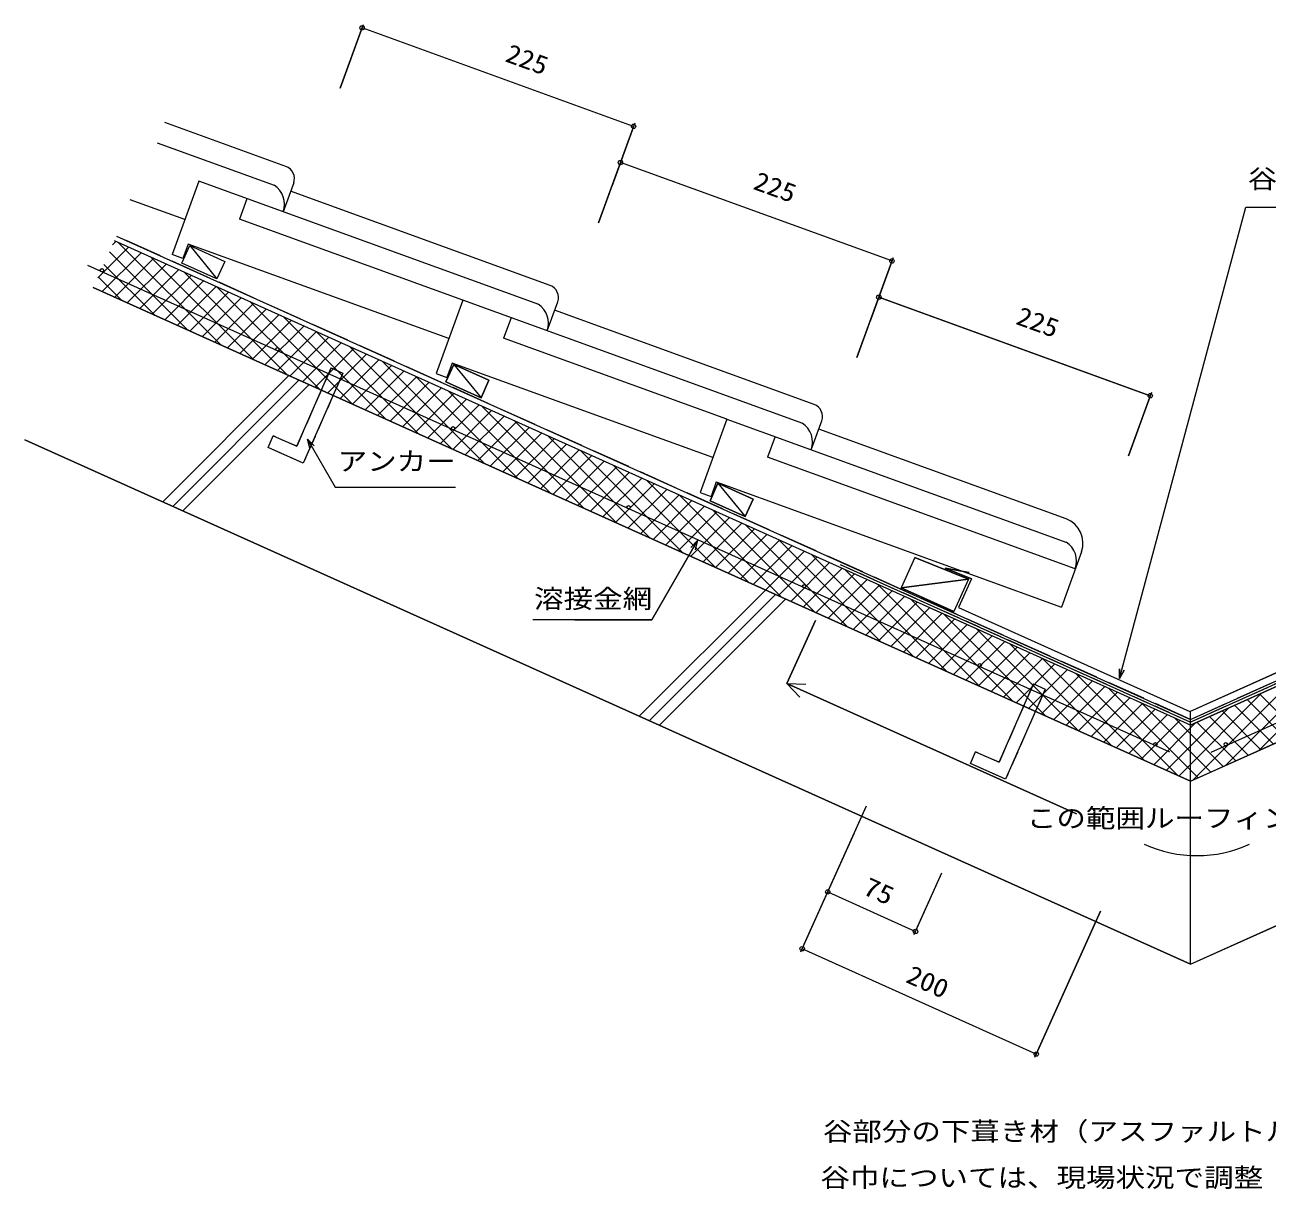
# Model space of a CAD drawing. Units: millimetres, scale not verified. Extents: x -947 to 947, y -431 to 477.
# Drawn here: x -947 to 21, y -431 to 477 of the extents above; entities that cross this region are included whole.
import ezdxf
from ezdxf.enums import TextEntityAlignment as Align

# ---------------------------------------------------------------- set-up
doc = ezdxf.new("R2010")
doc.units = ezdxf.units.MM
doc.header["$LTSCALE"] = 10
doc.linetypes.add('DASHED1', pattern=[1.8, 1.2, -0.6])
doc.linetypes.add('DASHED3', pattern=[4, 3, -1])
for name, color, linetype, lineweight in [('0-0_LAYER001', 1, 'Continuous', 18), ('0-1_LAYER003', 7, 'Continuous', 18), ('0-2_LAYER004', 2, 'Continuous', 18), ('0-3_LAYER005', 2, 'Continuous', 18), ('0-4_LAYER006', 2, 'Continuous', 18)]:
    doc.layers.add(name, color=color, linetype=linetype, lineweight=lineweight)
doc.styles.add('ＭＳ ゴシック', font='')
doc.styles.get('ＭＳ ゴシック').set_extended_font_data('MS Gothic')

msp = doc.modelspace()

# ---------------------------------------------------------------- linework, layer by layer
at = {"layer": '0-0_LAYER001', "color": 2}
for p, q in [((-683.32, 476.7), (-701.23, 427.35)), ((-472.66, 397.61), (-684.17, 474.35)), ((-471.81, 399.96), (-489.72, 350.61)), ((-482.04, 371.76), (-499.95, 322.41)), ((-271.39, 292.68), (-482.9, 369.41)), ((-773.89, 341.24), (-779.69, 325.26)), ((-605.78, 262.16), (-779.69, 325.26)), ((-818.49, 304.73), (-791.15, 292.4)), ((-797.31, 278.72), (-824.66, 291.06)), ((-791.15, 292.4), (-797.31, 278.72)), ((-270.53, 295.03), (-288.44, 245.67)), ((-38.75, -112.77), (-893.59, 271.91)), ((-38.75, -112.77), (832.05, 279.09)), ((-280.76, 266.83), (-298.67, 217.47)), ((-281.62, 264.47), (-70.11, 187.74)), ((-568.18, 248.52), (-573.98, 232.54)), ((-400.07, 169.45), (-573.98, 232.54)), ((-612.75, 212.12), (-585.39, 199.81)), ((-591.55, 186.13), (-618.9, 198.44)), ((-585.39, 199.81), (-591.55, 186.13)), ((-69.25, 190.09), (-87.16, 140.74)), ((-362.47, 155.8), (-368.26, 139.82)), ((-128.55, 52.86), (-368.26, 139.82)), ((-413.14, 105.84), (-406.98, 119.52)), ((-406.98, 119.52), (-379.62, 107.21)), ((-406.98, 119.52), (-385.78, 93.53)), ((-379.62, 107.21), (-385.78, 93.53)), ((-385.78, 93.53), (-413.14, 105.84)), ((-331.05, 12.58), (-353.18, -36.59)), ((-353.18, -36.59), (-338.54, -36.94)), ((-353.18, -36.59), (-343.21, -47.32)), ((-353.18, -36.59), (-127.62, -138.09)), ((-342.37, -245.52), (-291.28, -131.98)), ((-322.47, -201.28), (-300.92, -153.41)), ((-254.07, -232.06), (-232.53, -184.18)), ((-321.44, -199), (-253.05, -229.78)), ((-159.99, -327.59), (-108.9, -214.05)), ((-158.96, -325.31), (-341.35, -243.24))]:
    msp.add_line(p, q, dxfattribs=at)
at = {"layer": '0-0_LAYER001', "color": 4}
for p, q in [((-743.49, 366.38), (-837.82, 400.6)), ((-752.34, 351.51), (-843.61, 384.62)), ((-811.49, 354.88), (-832.24, 297.7)), ((-546.63, 258.79), (-811.49, 354.88)), ((-737.5, 353.57), (-745.69, 331.01)), ((-822.35, 324.96), (-864.91, 340.4)), ((-537.78, 273.66), (-739.89, 346.99)), ((-819.69, 305.91), (-823.78, 294.63)), ((-616.64, 232.24), (-819.69, 305.91)), ((-823.78, 294.63), (-832.24, 297.7)), ((-605.78, 262.16), (-626.53, 204.98)), ((-340.92, 166.07), (-605.78, 262.16)), ((-539.98, 238.29), (-531.79, 260.85)), ((-332.07, 180.95), (-534.18, 254.27)), ((-613.97, 213.19), (-618.07, 201.91)), ((-410.92, 139.52), (-613.97, 213.19)), ((-626.53, 204.98), (-618.07, 201.91)), ((-400.07, 169.45), (-420.81, 112.26)), ((-400.07, 169.45), (-135.21, 73.35)), ((-334.26, 145.57), (-326.08, 168.13)), ((-135.76, 91.64), (-328.47, 161.55)), ((-408.26, 120.47), (-412.35, 109.19)), ((-408.26, 120.47), (-139.41, 22.93)), ((-420.81, 112.26), (-412.35, 109.19)), ((-123.78, 66.02), (-139.41, 22.93))]:
    msp.add_line(p, q, dxfattribs=at)
at = {"layer": '0-0_LAYER001'}
for p, q in [((-890.2, 279.45), (-866.2, 303.45)), ((-878.63, 305.16), (-875.95, 307.84)), ((-874.12, 307.01), (-794.37, 227.26)), ((-886.69, 268.81), (-856.44, 299.06)), ((-881.04, 299.8), (-820.08, 238.83)), ((-876.94, 264.42), (-846.69, 294.67)), ((-848.4, 295.44), (-768.65, 215.69)), ((-885.43, 290.04), (-845.79, 250.4)), ((-867.19, 260.03), (-836.94, 290.28)), ((-857.44, 255.64), (-827.18, 285.89)), ((-847.68, 251.25), (-817.43, 281.5)), ((-822.69, 283.87), (-742.94, 204.12)), ((-889.82, 280.29), (-871.5, 261.97)), ((-837.93, 246.86), (-807.68, 277.11)), ((-828.18, 242.48), (-797.93, 272.73)), ((-796.98, 272.3), (-717.23, 192.55)), ((-818.42, 238.09), (-788.17, 268.34)), ((-808.67, 233.7), (-778.42, 263.95)), ((-798.92, 229.31), (-768.67, 259.56)), ((-789.16, 224.92), (-758.91, 255.17)), ((-771.27, 260.73), (-691.51, 180.98)), ((-779.41, 220.53), (-749.16, 250.78)), ((-769.66, 216.14), (-739.41, 246.39)), ((-759.9, 211.75), (-729.65, 242)), ((-745.55, 249.16), (-665.8, 169.41)), ((-750.15, 207.36), (-719.9, 237.61)), ((-740.4, 202.97), (-710.15, 233.23)), ((-719.84, 237.59), (-640.09, 157.84)), ((-730.64, 198.59), (-700.39, 228.84)), ((-720.89, 194.2), (-690.64, 224.45)), ((-694.13, 226.02), (-614.37, 146.26)), ((-711.14, 189.81), (-680.89, 220.06)), ((-701.38, 185.42), (-671.13, 215.67)), ((-668.41, 214.45), (-588.66, 134.69)), ((-691.63, 181.03), (-661.38, 211.28)), ((-681.88, 176.64), (-651.63, 206.89)), ((-672.12, 172.25), (-641.87, 202.5)), ((-662.37, 167.86), (-632.12, 198.11)), ((-652.62, 163.47), (-622.37, 193.72)), ((-642.7, 202.87), (-562.95, 123.12)), ((-642.87, 159.09), (-612.61, 189.34)), ((-633.11, 154.7), (-602.86, 184.95)), ((-616.99, 191.3), (-537.24, 111.55)), ((-623.36, 150.31), (-593.11, 180.56)), ((-613.61, 145.92), (-583.35, 176.17)), ((-591.27, 179.73), (-511.52, 99.98)), ((-603.85, 141.53), (-573.6, 171.78)), ((-594.1, 137.14), (-563.85, 167.39)), ((-565.56, 168.16), (-485.81, 88.41)), ((-584.35, 132.75), (-554.1, 163)), ((-574.59, 128.36), (-544.34, 158.61)), ((-539.85, 156.59), (-460.1, 76.84)), ((-564.84, 123.97), (-534.59, 154.22)), ((-555.09, 119.58), (-524.84, 149.84)), ((-545.33, 115.2), (-515.08, 145.45)), ((-535.58, 110.81), (-505.33, 141.06)), ((-525.83, 106.42), (-495.58, 136.67)), ((-514.14, 145.02), (-434.38, 65.27)), ((-516.07, 102.03), (-485.82, 132.28)), ((-506.32, 97.64), (-476.07, 127.89)), ((-488.42, 133.45), (-408.67, 53.7)), ((-496.57, 93.25), (-466.32, 123.5)), ((-486.81, 88.86), (-456.56, 119.11)), ((-462.71, 121.88), (-382.96, 42.13)), ((-477.06, 84.47), (-446.81, 114.72)), ((-467.31, 80.08), (-437.06, 110.34)), ((-437, 110.31), (-357.24, 30.56)), ((-457.55, 75.7), (-427.3, 105.95)), ((-447.8, 71.31), (-417.55, 101.56)), ((-438.05, 66.92), (-407.8, 97.17)), ((-411.28, 98.74), (-331.53, 18.98)), ((-428.29, 62.53), (-398.04, 92.78)), ((-418.54, 58.14), (-388.29, 88.39)), ((-385.57, 87.17), (-305.82, 7.41)), ((-408.79, 53.75), (-378.54, 84)), ((-399.04, 49.36), (-368.78, 79.61)), ((-389.28, 44.97), (-359.03, 75.22)), ((-379.53, 40.58), (-349.28, 70.83)), ((-359.86, 75.6), (-280.11, -4.16)), ((-369.78, 36.19), (-339.52, 66.45)), ((-360.02, 31.81), (-329.77, 62.06)), ((-334.14, 64.02), (-254.39, -15.73)), ((-350.27, 27.42), (-320.02, 57.67)), ((-340.52, 23.03), (-310.27, 53.28)), ((-330.76, 18.64), (-300.51, 48.89)), ((-308.43, 52.45), (-228.68, -27.3)), ((-321.01, 14.25), (-290.76, 44.5)), ((-311.26, 9.86), (-281.01, 40.11)), ((-282.72, 40.88), (-202.97, -38.87)), ((-301.5, 5.47), (-271.25, 35.72)), ((-291.75, 1.08), (-261.5, 31.33)), ((-257.01, 29.31), (-177.25, -50.44)), ((-282, -3.31), (-251.75, 26.95)), ((-272.24, -7.69), (-241.99, 22.56)), ((-262.49, -12.08), (-232.24, 18.17)), ((-252.74, -16.47), (-222.49, 13.78)), ((-231.29, 17.74), (-151.54, -62.01)), ((-242.98, -20.86), (-212.73, 9.39)), ((-233.23, -25.25), (-202.98, 5)), ((-223.48, -29.64), (-193.23, 0.61)), ((-205.58, 6.17), (-125.83, -73.58)), ((-213.72, -34.03), (-183.47, -3.78)), ((-203.97, -38.42), (-173.72, -8.17)), ((-179.87, -5.4), (-100.11, -85.15)), ((14.21, -88.94), (93.96, -9.19)), ((-194.22, -42.81), (-163.97, -12.56)), ((-184.46, -47.19), (-154.21, -16.94)), ((-154.15, -16.97), (-74.4, -96.72)), ((-174.71, -51.58), (-144.46, -21.33)), ((-164.96, -55.97), (-134.71, -25.72)), ((-128.44, -28.54), (-48.69, -108.29)), ((-11.51, -100.51), (68.25, -20.76)), ((-155.21, -60.36), (-124.95, -30.11)), ((-145.45, -64.75), (-115.2, -34.5)), ((-37.22, -112.08), (42.53, -32.33)), ((-135.7, -69.14), (-105.45, -38.89)), ((-125.95, -73.53), (-95.69, -43.28)), ((-116.19, -77.92), (-85.94, -47.67)), ((-102.73, -40.11), (-32.76, -110.08)), ((-47.92, -108.64), (16.82, -43.9)), ((15.01, -44.71), (45.26, -74.97)), ((-106.44, -82.31), (-76.19, -52.06)), ((-96.69, -86.7), (-66.44, -56.44)), ((-77.02, -51.68), (-23.01, -105.69)), ((-57.67, -104.25), (-8.89, -55.47)), ((-14.25, -57.88), (16, -88.13)), ((-4.5, -53.49), (25.76, -83.74)), ((5.26, -49.1), (35.51, -79.35)), ((-86.93, -91.08), (-56.68, -60.83)), ((-77.18, -95.47), (-46.93, -65.22)), ((-67.43, -99.86), (-34.61, -67.04)), ((-51.3, -63.25), (-13.26, -101.3)), ((-33.76, -66.66), (-3.5, -96.91)), ((-24, -62.27), (6.25, -92.52))]:
    msp.add_line(p, q, dxfattribs=at)
at = {"layer": '0-0_LAYER001', "color": 2}
for points in [[(-94.15, -32.61), (4.27, 334.68), (238.27, 334.68)], [(-824.66, 291.06), (-818.49, 304.73), (-797.31, 278.72)], [(-618.9, 198.44), (-612.75, 212.12), (-591.55, 186.13)], [(-90.4, -26.11), (-94.15, -32.61), (-94.15, -25.11)]]:
    msp.add_lwpolyline(points, dxfattribs=at)
for centre in [(-684.17, 474.35), (-472.66, 397.61), (-482.9, 369.41), (-271.39, 292.68), (-281.62, 264.47), (-70.11, 187.74), (-321.44, -199), (-253.05, -229.78), (-341.35, -243.24), (-158.96, -325.31)]:
    msp.add_circle(centre, 1.7, dxfattribs=at)
at = {"layer": '0-0_LAYER001', "color": 4}
for centre, radius, start, end in [((-746.9, 356.98), 10, 340.05908, 70.05908), ((-762.28, 336.95), 17.62, 340.29127, 57.20982), ((-541.19, 264.26), 10, 340.05908, 70.05908), ((-556.57, 244.23), 17.62, 340.29127, 57.20982), ((-335.48, 171.54), 10, 340.05908, 70.05908), ((-350.86, 151.52), 17.62, 340.29127, 57.20982), ((-142.58, 72.84), 20, 340.05908, 70.05908), ((-145.14, 58.8), 17.62, 340.29127, 57.20982)]:
    msp.add_arc(centre, radius, start, end, dxfattribs=at)
at = {"layer": '0-0_LAYER001', "color": 2}
msp.add_arc((-33.76, -70.67), 100, 245.77227, 294.22773, dxfattribs=at)
at = {"layer": '0-1_LAYER003'}
for p, q in [((-701.23, 427.35), (-683.59, 475.95)), ((-472.66, 397.61), (-684.17, 474.35)), ((-499.95, 322.41), (-472.08, 399.21)), ((-271.39, 292.68), (-482.9, 369.41)), ((-94.15, -32.61), (4.27, 334.68)), ((4.27, 334.68), (238.27, 334.68)), ((-818.49, 304.73), (-797.31, 278.72)), ((-298.67, 217.47), (-270.53, 295.03)), ((-70.11, 187.74), (-281.62, 264.47)), ((-741.18, 203.33), (-839.49, 105.01)), ((-612.75, 212.12), (-591.55, 186.13)), ((-831.69, 101.5), (-733.37, 199.81)), ((-725.57, 196.3), (-823.89, 97.99)), ((-87.16, 140.74), (-69.53, 189.34)), ((-726.81, 153.84), (-723.95, 148.9)), ((-406.98, 119.52), (-385.78, 93.53)), ((-422.86, 74.84), (-424.8, 67.6)), ((-38.96, -66.63), (-311.51, 56.02)), ((-211.23, 49.84), (-229.9, 53.27)), ((-38.96, -66.63), (233.94, 56.18)), ((-369.91, 36.25), (-468.22, -62.06)), ((-460.42, -65.57), (-362.1, 32.74)), ((-354.3, 29.23), (-452.62, -69.08)), ((-353.18, -36.59), (-331.05, 12.58)), ((-353.18, -36.59), (-343.21, -47.32)), ((-38.75, -255.32), (-38.75, -58.45)), ((-342.05, -244.79), (-291.28, -131.98)), ((-253.75, -231.33), (-232.53, -184.18)), ((-321.44, -199), (-253.05, -229.78)), ((-158.96, -325.31), (-341.35, -243.24))]:
    msp.add_line(p, q, dxfattribs=at)
at = {"layer": '0-1_LAYER003', "color": 2}
for p, q in [((-38.75, -68.9), (815.63, 315.56)), ((-38.75, -68.9), (-877.18, 308.39)), ((-241.1, 22.15), (-159.03, -14.78))]:
    msp.add_line(p, q, dxfattribs=at)
at = {"layer": '0-1_LAYER003'}
for points in [[(814.77, 315.18), (-38.75, -68.9), (-877.18, 308.39)], [(-875.53, 312.04), (-38.75, -64.52), (813.99, 319.21)], [(-893.59, 271.91), (-38.75, -112.77), (832.05, 279.09)], [(-946.94, 153.36), (-38.75, -255.32), (885.39, 160.54)], [(-721.5, 148.54), (-726.81, 153.84), (-724.86, 146.6)], [(-726.81, 153.84), (-705.27, 116.54), (-645.27, 116.54)], [(-518.56, 13.01), (-458.56, 13.01), (-422.86, 74.84), (-428.16, 69.54)], [(-253.48, 61.67), (-211.7, 44.87), (-223.09, 19.56), (-264.12, 38.03)], [(-253.48, 61.67), (-264.12, 38.03), (-211.7, 44.87)], [(-229.9, 53.27), (-209.48, 45.06), (-219.58, 22.63)], [(-219.58, 22.63), (-39.39, -58.45), (141.98, 23.16), (132.12, 45.06), (152.54, 53.27), (135.99, 50.23)], [(-94.15, -25.11), (-94.15, -32.61), (-90.4, -26.11)], [(-127.62, -138.09), (-353.18, -36.59), (-338.54, -36.94)], [(-108.9, -214.05), (-158.96, -325.31), (-159.66, -326.86)]]:
    msp.add_lwpolyline(points, dxfattribs=at)
for points in [[(-824.66, 291.06), (-818.49, 304.73), (-791.15, 292.4), (-797.31, 278.72)], [(-708.31, 209.35), (-699.15, 205.33), (-729.98, 135.17), (-757.42, 147.23), (-753.4, 156.39), (-735.11, 148.35)], [(-612.75, 212.12), (-618.9, 198.44), (-591.55, 186.13), (-585.39, 199.81)], [(-406.98, 119.52), (-413.14, 105.84), (-385.78, 93.53), (-379.62, 107.21)], [(-161.13, -36.88), (-151.98, -40.9), (-182.81, -111.06), (-210.24, -99), (-206.22, -89.84), (-187.94, -97.88)]]:
    msp.add_lwpolyline(points, close=True, dxfattribs=at)
at = {"layer": '0-2_LAYER004', "linetype": 'DASHED3'}
for q in [(-875.53, 312.04), (813.99, 319.21)]:
    msp.add_line((-38.75, -64.52), q, dxfattribs=at)
at = {"layer": '0-2_LAYER004', "color": 3}
for p, q in [((-22.57, -90.14), (827.71, 292.48)), ((-54.92, -90.14), (-897.82, 289.16))]:
    msp.add_line(p, q, dxfattribs=at)
at = {"layer": '0-2_LAYER004', "linetype": 'DASHED1'}
for p, q in [((-708.31, 209.35), (-735.11, 148.35)), ((-699.15, 205.33), (-729.98, 135.17)), ((-708.31, 209.35), (-699.15, 205.33)), ((-757.42, 147.23), (-753.4, 156.39)), ((-735.11, 148.35), (-753.4, 156.39)), ((-729.98, 135.17), (-757.42, 147.23)), ((-161.13, -36.88), (-187.94, -97.88)), ((-161.13, -36.88), (-151.98, -40.9)), ((-151.98, -40.9), (-182.81, -111.06)), ((-210.24, -99), (-206.22, -89.84)), ((-187.94, -97.88), (-206.22, -89.84)), ((-182.81, -111.06), (-210.24, -99))]:
    msp.add_line(p, q, dxfattribs=at)
at = {"layer": '0-2_LAYER004', "color": 7}
for p, q in [((-645.27, 116.54), (-611.5, 116.54)), ((-518.56, 13.01), (-551.1, 13.01))]:
    msp.add_line(p, q, dxfattribs=at)
at = {"layer": '0-2_LAYER004'}
msp.add_line((-264.12, 38.03), (-223.09, 19.56), dxfattribs=at)
for points in [[(-724.86, 146.6), (-726.81, 153.84), (-721.5, 148.54)], [(-726.81, 153.84), (-705.27, 116.54), (-645.27, 116.54)], [(-422.86, 74.84), (-458.56, 13.01), (-518.56, 13.01)], [(-428.16, 69.54), (-422.86, 74.84), (-424.8, 67.6)]]:
    msp.add_lwpolyline(points, dxfattribs=at)
at = {"layer": '0-2_LAYER004', "color": 3}
for centre in [(-886.91, 285.47), (-750.12, 223.91), (-613.33, 162.36), (-476.55, 100.8), (-339.76, 39.25), (-202.97, -22.31), (-66.18, -83.86), (-11.31, -83.86)]:
    msp.add_circle(centre, 1.3, dxfattribs=at)
at = {"layer": '0-3_LAYER005'}
for p, q in [((-253.48, 61.67), (-264.12, 38.03)), ((-211.7, 44.87), (-253.48, 61.67)), ((-209.48, 45.06), (-229.9, 53.27)), ((-229.9, 53.27), (-211.23, 49.84)), ((-211.7, 44.87), (-264.12, 38.03)), ((-211.7, 44.87), (-223.09, 19.56)), ((-219.58, 22.63), (-39.39, -58.45)), ((-39.39, -58.45), (141.98, 23.16))]:
    msp.add_line(p, q, dxfattribs=at)
at = {"layer": '0-4_LAYER006'}
for p, q in [((-741.18, 203.33), (-839.49, 105.01)), ((-733.37, 199.81), (-831.69, 101.5)), ((-725.57, 196.3), (-823.89, 97.99)), ((-38.75, -255.32), (885.39, 160.54)), ((-38.75, -255.32), (-946.94, 153.36)), ((-369.91, 36.25), (-468.22, -62.06)), ((-362.1, 32.74), (-460.42, -65.57)), ((-354.3, 29.23), (-452.62, -69.08))]:
    msp.add_line(p, q, dxfattribs=at)
at = {"layer": '0-4_LAYER006', "linetype": 'DASHED1'}
for q in [(-311.51, 56.02), (233.94, 56.18)]:
    msp.add_line((-38.96, -66.63), q, dxfattribs=at)

# ---------------------------------------------------------------- texts
at = {"layer": '0-2_LAYER004', "color": 7, "style": 'ＭＳ ゴシック'}
for s, rotation, width, p in [('225', 340.059, 1.1, (-575.07, 444.35)), ('225', 340.059, 1.1, (-381.87, 344.89)), ('225', 340.059, 1.1, (-177.2, 239.68)), ('75', 335.772, 1.15, (-296.86, -204.27)), ('200', 335.772, 1.1, (-263.28, -272.95))]:
    msp.add_text(s, height=14.66, rotation=rotation, dxfattribs=dict(at, width=width)).set_placement(p, align=Align.BOTTOM_LEFT)
at = {"layer": '0-2_LAYER004', "color": 7, "style": 'ＭＳ ゴシック', "width": 1.15}
for s, p in [('谷樋水切カラー鋼板0.35ｍｍ以上', (5.77, 345.01)), ('アンカー', (-703.23, 124.91)), ('溶接金網', (-550.2, 17.8)), ('この範囲ルーフィング２枚貼り', (-166.28, -153.17)), ('谷部分の下葺き材（アスファルトルーフィング）は、２枚重ねとする。', (-325.25, -397.29)), ('谷巾については、現場状況で調整', (-327.14, -433.25))]:
    msp.add_text(s, height=14.66, dxfattribs=at).set_placement(p, align=Align.BOTTOM_LEFT)

doc.saveas('drawing.dxf')
